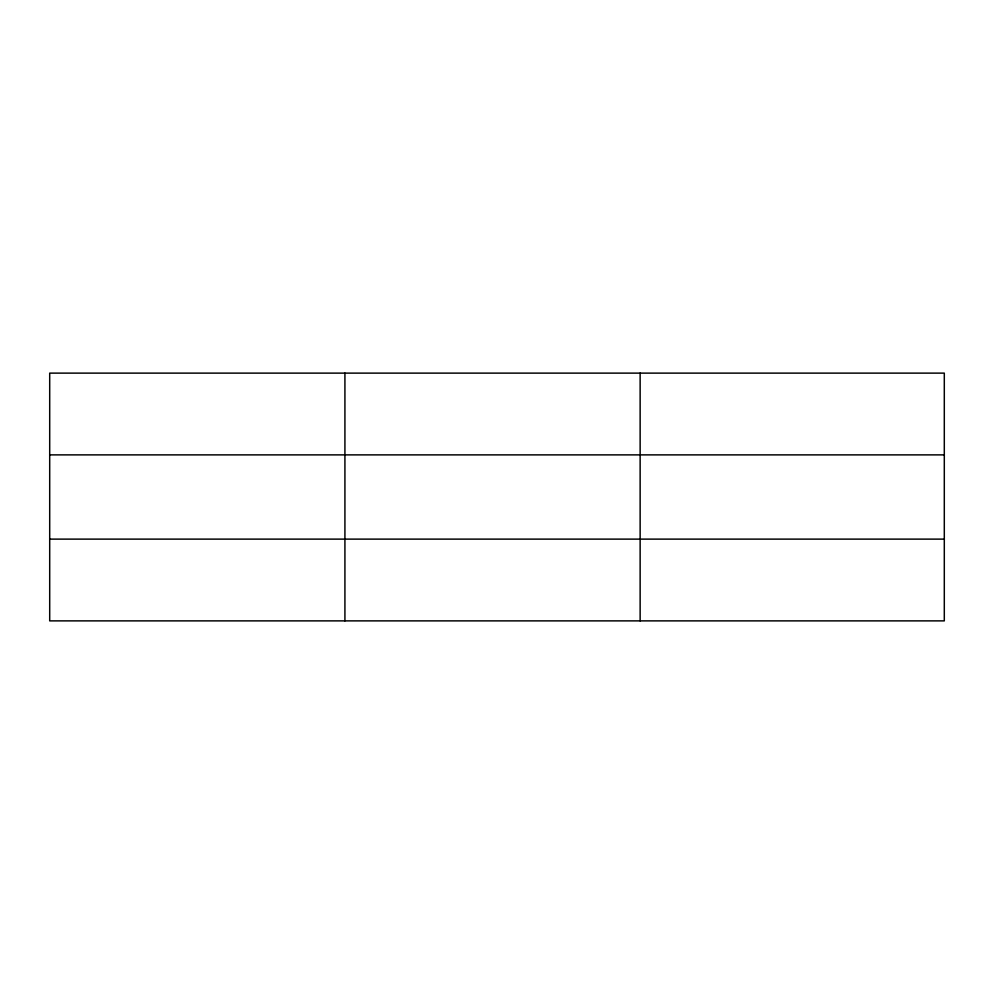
<?xml version="1.0" encoding="UTF-8"?>
<svg xmlns="http://www.w3.org/2000/svg" width="994" height="994" viewBox="0 0 994 994"><rect width="100%" height="100%" fill="white"/><g stroke="black" fill="none" stroke-linecap="round" stroke-linejoin="round"><path stroke-width="1.49" d="M344.918 620.877L344.918 373.123M640.136 620.877L640.136 373.123M944.3 539.121L944.3 620.877L49.7 620.877L49.7 373.123L944.3 373.123L944.3 539.121L49.7 539.121M49.7 454.879L944.3 454.879"/></g></svg>
